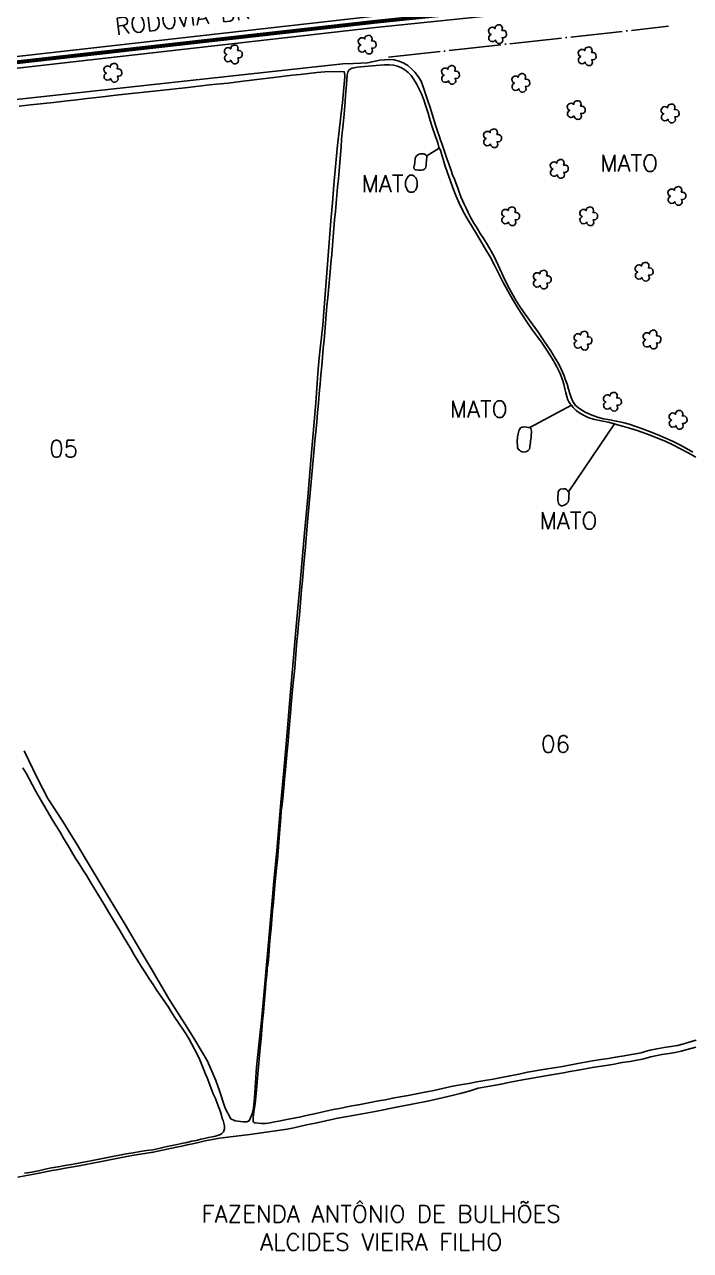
# Model space of a CAD drawing. Extents: x 749265 to 751365, y 7811172 to 7814142.
# Drawn here: x 750285 to 750799, y 7812139 to 7813085 of the extents above; entities that cross this region are included whole.
import ezdxf
from ezdxf.enums import TextEntityAlignment as Align

# ---------------------------------------------------------------- set-up
doc = ezdxf.new("R2010")
doc.units = 0
doc.header["$MEASUREMENT"] = 0
for name, pattern in [('CENTER2', [1.125, 0.75, -0.125, 0.125, -0.125]), ('CERCA', [47, 40, -3.5, 0, -3.5]), ('CONTINUO', [0])]:
    doc.linetypes.add(name, pattern=pattern)
for name, color, linetype, lineweight in [('0114001239', 1, 'Continuous', 25), ('0114001239003', 5, 'Continuous', 25), ('0114001239005', 5, 'Continuous', 25), ('0114001239006', 5, 'Continuous', 25), ('TEXTO_DIVERSOS', 7, 'Continuous', 5)]:
    doc.layers.add(name, color=color, linetype=linetype, lineweight=lineweight)
for name, color, linetype in [('CERCA', 54, 'Continuous'), ('MATO', 3, 'CONTINUO'), ('RODOVIA', 1, 'Continuous'), ('SIMBOLO ARVORE', 118, 'Continuous'), ('TEXTO CONFRONTANTES', 7, 'Continuous'), ('TEXTO_NUN_TAL', 7, 'Continuous')]:
    doc.layers.add(name, color=color, linetype=linetype)
doc.styles.add('SIMPLEX', font='simplex', dxfattribs={"height": 0.2})

msp = doc.modelspace()

# ---------------------------------------------------------------- linework, layer by layer
at = {"layer": '0114001239'}
for points in [[(750800.64, 7812755.13), (750795.75, 7812757.88), (750790.63, 7812760.81), (750785.08, 7812763.6), (750779.06, 7812766.33), (750773.14, 7812768.83), (750767.42, 7812771.12), (750761.94, 7812773.23), (750756.84, 7812775.06), (750751.77, 7812776.74), (750746.69, 7812777.98), (750741.67, 7812779.16), (750736.76, 7812780.11), (750731.91, 7812780.95), (750727.11, 7812782.19), (750722.31, 7812783.88), (750717.64, 7812786.06), (750713.56, 7812788.55), (750710.34, 7812791.28), (750708.26, 7812794.18), (750706.85, 7812797.22), (750705.84, 7812800.4), (750704.9, 7812803.84), (750703.78, 7812807.62), (750702.41, 7812811.37), (750701.41, 7812813.97), (750699.55, 7812818.63), (750698.26, 7812821.42), (750696.68, 7812824.34), (750694.88, 7812827.28), (750693.12, 7812830.29), (750691.27, 7812833.31), (750686.2, 7812840.78), (750684.06, 7812843.86), (750681.6, 7812847.36), (750676.07, 7812855.13), (750670.14, 7812863.3), (750667.35, 7812867.52), (750664.6, 7812871.99), (750661.91, 7812876.5), (750659.4, 7812881.02), (750657.07, 7812885.64), (750654.85, 7812890.44), (750647.75, 7812905.46), (750645.17, 7812910.3), (750642.42, 7812915.07), (750639.57, 7812919.64), (750636.83, 7812923.87), (750634.31, 7812927.96), (750631.92, 7812931.92), (750629.64, 7812935.97), (750627.59, 7812939.9), (750625.84, 7812943.37), (750624.42, 7812946.46), (750623.13, 7812949.35), (750622.1, 7812951.71), (750620.53, 7812955.75), (750619.4, 7812958.72), (750616.82, 7812965.63), (750615.52, 7812969.18), (750614.33, 7812972.5), (750612.3, 7812978.25), (750611.31, 7812980.91), (750609.41, 7812986.26), (750607.04, 7812993.16), (750606.21, 7812995.78), (750605.09, 7812999.05), (750603.82, 7813002.66), (750602.62, 7813006.55), (750599.72, 7813015.76), (750598.13, 7813021.01), (750596.35, 7813026.27), (750594.53, 7813031.44), (750593.13, 7813036.12), (750591.23, 7813041.23), (750591.23, 7813041.23), (750588.98, 7813044.94), (750586.46, 7813048.19), (750583.85, 7813050.95), (750580.95, 7813053.33), (750577.81, 7813055.26), (750574.35, 7813056.76), (750570.52, 7813057.72), (750566.61, 7813058.01), (750562.83, 7813057.87), (750559.43, 7813057.6), (750549.94, 7813055.58), (750544.8, 7813055.27), (750539.04, 7813055.03), (750530.72, 7813054.57), (750033.72, 7813000.36)], [(750280.17, 7812196.07), (750285.51, 7812197.02), (750291.18, 7812197.97), (750296.47, 7812199.06), (750301.6, 7812200.14), (750306.59, 7812201.11), (750311.62, 7812201.98), (750316.71, 7812202.91), (750327.34, 7812204.78), (750332.7, 7812205.87), (750337.98, 7812206.93), (750343.26, 7812207.86), (750348.42, 7812208.84), (750358.81, 7812210.99), (750364.14, 7812211.94), (750369.49, 7812212.86), (750374.74, 7812213.74), (750379.74, 7812214.55), (750384.57, 7812215.24), (750402.48, 7812219.11), (750406.7, 7812220), (750410.87, 7812220.85), (750414.75, 7812221.71), (750418.37, 7812222.46), (750421.63, 7812223.25), (750424.62, 7812223.95), (750427.49, 7812224.56), (750430.32, 7812225.11), (750435.78, 7812226.01), (750458.97, 7812228.82), (750478.99, 7812231.67), (750487.93, 7812233.06), (750492.91, 7812234.06), (750498.44, 7812235.31), (750504.01, 7812236.53), (750509.64, 7812237.66), (750515.35, 7812238.86), (750521.12, 7812240.11), (750526.91, 7812241.43), (750532.83, 7812242.61), (750538.72, 7812243.69), (750550.18, 7812245.67), (750555.72, 7812246.66), (750572.16, 7812250.03), (750584.23, 7812252.39), (750584.23, 7812252.39), (750597.3, 7812254.85), (750607.53, 7812257.22), (750607.53, 7812257.22), (750615.03, 7812258.9), (750621.28, 7812260.52), (750628.31, 7812262.36), (750635.11, 7812264.56), (750644.11, 7812266.16), (750653.03, 7812267.65), (750653.03, 7812267.65), (750658.5, 7812268.93), (750669.46, 7812271.03), (750675.65, 7812272.22), (750682.8, 7812273.43), (750690.16, 7812274.7), (750701.12, 7812276.55), (750705.93, 7812277.44), (750712.2, 7812278.61), (750723.27, 7812280.63), (750738.82, 7812282.99), (750746.23, 7812284.32), (750752.3, 7812285.34), (750757.67, 7812286.33), (750762, 7812287.13), (750768.31, 7812288.8), (750776.76, 7812290.56), (750782.42, 7812291.45), (750787.18, 7812292.25), (750791.8, 7812293.19), (750796.3, 7812294.4), (750803.03, 7812296.39)]]:
    msp.add_lwpolyline(points, dxfattribs=at)
at = {"layer": '0114001239003', "flags": 128}
msp.add_lwpolyline([(750285.17, 7812198.99), (750290.81, 7812199.94), (750296.06, 7812201.02), (750301.2, 7812202.1), (750306.23, 7812203.08), (750311.27, 7812203.95), (750316.36, 7812204.88), (750321.65, 7812205.82), (750326.97, 7812206.74), (750332.3, 7812207.83), (750337.61, 7812208.9), (750342.9, 7812209.83), (750348.03, 7812210.8), (750353.17, 7812211.87), (750358.43, 7812212.95), (750363.8, 7812213.91), (750369.15, 7812214.83), (750374.42, 7812215.72), (750379.44, 7812216.53), (750384.22, 7812217.21), (750388.86, 7812218.21), (750393.13, 7812219.14), (750397.56, 7812220.08), (750402.06, 7812221.06), (750406.3, 7812221.96), (750410.46, 7812222.81), (750414.33, 7812223.67), (750417.93, 7812224.41), (750421.16, 7812225.2), (750424.18, 7812225.9), (750427.09, 7812226.52), (750429.91, 7812227.07), (750432.56, 7812227.67), (750434.85, 7812228.34), (750436.37, 7812229.04), (750437.37, 7812229.67), (750437.9, 7812230.14), (750438.64, 7812231.07), (750439.07, 7812231.84), (750439.41, 7812233.27), (750439.44, 7812235.38), (750438.99, 7812237.66), (750438.49, 7812239.74), (750437.84, 7812241.32), (750437.23, 7812243.65), (750436.41, 7812246.3), (750435.25, 7812249.63), (750433.91, 7812253.19), (750432.47, 7812256.59), (750430.88, 7812260.39), (750429.32, 7812264.45), (750427.76, 7812268.48), (750426.3, 7812272.09), (750424.89, 7812275.36), (750423.63, 7812278.73), (750422.09, 7812282.55), (750420.43, 7812286.62), (750418.55, 7812290.79), (750416.51, 7812294.78), (750414.44, 7812298.58), (750412.24, 7812302.34), (750409.91, 7812306.29), (750407.34, 7812310.15), (750404.65, 7812314.2), (750401.84, 7812318.43), (750399.01, 7812322.72), (750396.24, 7812327.01), (750393.43, 7812331.26), (750390.46, 7812335.57), (750387.45, 7812340.06), (750384.45, 7812344.53), (750381.48, 7812349.04), (750378.48, 7812353.64), (750375.59, 7812358.23), (750372.66, 7812362.77), (750369.92, 7812367.52), (750367.23, 7812372.22), (750364.5, 7812376.86), (750361.67, 7812381.46), (750358.81, 7812386.13), (750355.94, 7812390.83), (750353.1, 7812395.53), (750350.36, 7812400.24), (750347.55, 7812404.92), (750344.68, 7812409.62), (750341.87, 7812414.3), (750339.06, 7812418.96), (750336.19, 7812423.63), (750333.32, 7812428.35), (750330.35, 7812433.05), (750327.37, 7812437.69), (750324.45, 7812442.35), (750321.55, 7812447.12), (750318.6, 7812451.97), (750315.69, 7812456.95), (750312.75, 7812461.97), (750309.75, 7812466.98), (750306.66, 7812471.85), (750303.68, 7812476.68), (750301, 7812481.51), (750298.38, 7812485.98), (750295.93, 7812490.26), (750293.55, 7812494.54), (750291.32, 7812498.77), (750288.95, 7812503.12), (750286.52, 7812507.47), (750284.1, 7812511.76)], dxfattribs=at)
at = {"layer": '0114001239005'}
msp.add_lwpolyline([(750281.17, 7813022.09), (750289.95, 7813023.07), (750307.54, 7813024.98), (750318.13, 7813026.2), (750325.61, 7813026.87), (750331.19, 7813027.6), (750343.22, 7813029.1), (750357.91, 7813030.7), (750389.81, 7813034.05), (750411.21, 7813036.49), (750428.05, 7813038.45), (750433.24, 7813038.97), (750442.37, 7813039.66), (750451.77, 7813040.98), (750462.4, 7813042.32), (750479.59, 7813044.46), (750491.75, 7813045.85), (750497.9, 7813046.54), (750510.74, 7813048.1), (750517.05, 7813048.54), (750529.43, 7813048.74), (750532.09, 7813048.51), (750532.34, 7813044.65), (750530.48, 7813024.98), (750529.36, 7813014.39), (750526.5, 7812989.46), (750523.97, 7812961.48), (750522.76, 7812947.56), (750521.62, 7812933.72), (750519.53, 7812906.73), (750518.59, 7812893.59), (750516.41, 7812866.66), (750515.27, 7812853.09), (750512.67, 7812828.01), (750511.61, 7812816.03), (750509.97, 7812793.18), (750507.48, 7812763.57), (750506.24, 7812749.03), (750503.75, 7812720.5), (750501.3, 7812692.99), (750497.67, 7812651.54), (750495.08, 7812623.43), (750493.81, 7812608.87), (750492.56, 7812593.82), (750490.05, 7812564.35), (750487.56, 7812536.12), (750485.25, 7812509.73), (750483.05, 7812485.04), (750479.85, 7812447.93), (750477.6, 7812424.3), (750476.51, 7812412.2), (750473.51, 7812377.02), (750471.77, 7812356.87), (750470.96, 7812347.83), (750469.1, 7812327.87), (750468.05, 7812316.96), (750466.89, 7812305.37), (750464.31, 7812280.83), (750462.73, 7812257.22), (750461.89, 7812249.16), (750461, 7812244.84), (750458.49, 7812239.58), (750456.87, 7812238.64), (750453.9, 7812238.6), (750447.66, 7812239.36), (750444.5, 7812240.96), (750440.12, 7812249.21), (750435.48, 7812263.36), (750432.73, 7812270.62), (750426.37, 7812285.5), (750416.66, 7812301.87), (750410.83, 7812311.32), (750397.22, 7812332.71), (750382.96, 7812356.94), (750376.08, 7812368.58), (750362.83, 7812390.95), (750349.93, 7812412.39), (750332.08, 7812442.12), (750326.29, 7812451.59), (750314.74, 7812470.25), (750303.31, 7812488.03), (750295.33, 7812503.61), (750291.69, 7812510.95), (750285.09, 7812524.72)], dxfattribs=at)
at = {"layer": '0114001239006'}
msp.add_lwpolyline([(750803.14, 7812751.34), (750797.22, 7812754.57), (750791.3, 7812757.83), (750785.34, 7812760.91), (750779.37, 7812763.68), (750773.59, 7812766.1), (750767.87, 7812768.32), (750762.25, 7812770.37), (750757.07, 7812772.12), (750751.97, 7812773.81), (750746.5, 7812775.35), (750740.88, 7812776.87), (750740.24, 7812777.03), (750704.94, 7812724.51), (750705.33, 7812723.23), (750705.19, 7812721.89), (750705.17, 7812720.56), (750705.04, 7812719.24), (750704.91, 7812717.9), (750704.53, 7812716.56), (750703.55, 7812715.46), (750702.53, 7812714.91), (750701.42, 7812714.24), (750700.26, 7812713.81), (750699.33, 7812713.89), (750698.34, 7812714.26), (750697.59, 7812714.74), (750697.02, 7812715.89), (750696.8, 7812716.9), (750696.65, 7812717.79), (750696.72, 7812718.93), (750696.75, 7812720.01), (750696.75, 7812721.21), (750696.84, 7812722.41), (750696.93, 7812723.6), (750696.98, 7812724.63), (750697.75, 7812725.76), (750698.7, 7812726.63), (750701.04, 7812727.01), (750702.3, 7812726.92), (750703.35, 7812726.42), (750704.2, 7812725.56), (750704.94, 7812724.51), (750740.24, 7812777.03), (750735.38, 7812778.22), (750730.16, 7812779.25), (750725.16, 7812780.41), (750720.65, 7812781.75), (750716.83, 7812783.36), (750713.66, 7812785.21), (750710.9, 7812787.26), (750708.49, 7812789.65), (750707.13, 7812791.35), (750674.94, 7812774.16), (750675.48, 7812773.86), (750675.87, 7812773.39), (750676.09, 7812772.45), (750676.23, 7812771.3), (750676.21, 7812770.08), (750676.11, 7812768.9), (750676.11, 7812767.69), (750675.95, 7812766.39), (750675.75, 7812765.14), (750675.63, 7812763.87), (750675.57, 7812762.5), (750675.16, 7812760.06), (750675.05, 7812758.83), (750674.74, 7812757.51), (750673.88, 7812756.52), (750672.8, 7812755.77), (750671.59, 7812755.46), (750670.32, 7812755.3), (750669.05, 7812755.39), (750667.92, 7812755.84), (750667.01, 7812756.62), (750666.16, 7812757.55), (750665.6, 7812758.65), (750665.45, 7812759.83), (750665.41, 7812760.94), (750665.19, 7812762.03), (750665.17, 7812763.24), (750665.3, 7812764.44), (750665.52, 7812765.68), (750665.6, 7812766.94), (750665.68, 7812768.15), (750666.12, 7812769.38), (750666.32, 7812770.5), (750666.52, 7812771.66), (750667.08, 7812772.78), (750667.92, 7812773.82), (750668.82, 7812774.45), (750670.01, 7812774.58), (750671.26, 7812774.63), (750672.61, 7812774.38), (750673.85, 7812774.22), (750674.94, 7812774.16), (750707.13, 7812791.35), (750706.22, 7812792.5), (750705.17, 7812794), (750704.47, 7812795.65), (750703.51, 7812798.13), (750702.74, 7812800.88), (750702.08, 7812803.99), (750701.18, 7812807.58), (750699.9, 7812811.64), (750698.15, 7812816.26), (750697.73, 7812817.29), (750695.83, 7812821.02), (750693.24, 7812825.68), (750690.59, 7812830.23), (750687.62, 7812834.7), (750684.47, 7812839.34), (750680.87, 7812844.23), (750677.04, 7812849.26), (750673.19, 7812854.81), (750669.35, 7812860.73), (750665.53, 7812866.85), (750661.74, 7812873.07), (750658.1, 7812879.49), (750654.55, 7812886.15), (750647.91, 7812899.52), (750644.41, 7812905.75), (750640.86, 7812911.69), (750633.86, 7812923.49), (750630.26, 7812929.41), (750626.74, 7812935.33), (750623.49, 7812941.28), (750620.58, 7812947.21), (750618.03, 7812953.13), (750615.73, 7812959.03), (750613.57, 7812964.87), (750611.49, 7812970.73), (750609.6, 7812976.58), (750606.01, 7812987.98), (750605.16, 7812989.66), (750595.68, 7812983.75), (750595.52, 7812982.6), (750595.28, 7812980.05), (750595.12, 7812977.48), (750595, 7812976.26), (750594.84, 7812975.13), (750594.56, 7812974.16), (750593.71, 7812973.41), (750592.68, 7812972.98), (750591.45, 7812972.69), (750590.31, 7812972.66), (750588.94, 7812972.65), (750587.65, 7812972.8), (750586.64, 7812972.96), (750585.84, 7812973.64), (750585.67, 7812974.71), (750585.74, 7812975.86), (750586.01, 7812977), (750586.24, 7812978.25), (750586.35, 7812979.49), (750586.51, 7812980.7), (750586.58, 7812982.04), (750587.05, 7812982.98), (750587.91, 7812983.86), (750588.74, 7812984.46), (750589.66, 7812984.94), (750590.78, 7812985.16), (750592.02, 7812985.33), (750593.18, 7812985.15), (750594.31, 7812984.84), (750595.68, 7812983.75), (750605.16, 7812989.66), (750604.76, 7812990.46), (750604.06, 7812993.64), (750602.03, 7812999.42), (750600.02, 7813005.35), (750598.25, 7813011.07), (750596.51, 7813016.61), (750594.81, 7813021.97), (750593.18, 7813026.89), (750591.38, 7813031.56), (750589.52, 7813035.59), (750587.71, 7813039.31), (750585.68, 7813042.67), (750583.42, 7813045.58), (750581.11, 7813048.02), (750578.63, 7813050.06), (750575.96, 7813051.7), (750573.06, 7813052.96), (750569.89, 7813053.76), (750566.54, 7813054.01), (750563.05, 7813053.87), (750559.71, 7813053.63), (750553.34, 7813053.11), (750550.39, 7813052.9), (750547.54, 7813052.62), (750541.87, 7813052), (750539.47, 7813051.71), (750537.95, 7813051.39), (750537.15, 7813051.09), (750536.44, 7813050.68), (750535.53, 7813049.68), (750534.79, 7813048.33), (750534.25, 7813046.17), (750533.58, 7813038.71), (750532.9, 7813030.36), (750532.65, 7813025.54), (750531.72, 7813015.9), (750531.29, 7813010.61), (750530.76, 7813005.94), (750530.37, 7813001.35), (750529.89, 7812996.33), (750529.4, 7812990.71), (750528.93, 7812984.65), (750527.86, 7812972.27), (750527.35, 7812966.01), (750526.74, 7812959.68), (750526.26, 7812953.37), (750525.72, 7812947.14), (750525.13, 7812940.8), (750524.49, 7812934.44), (750523.23, 7812921.35), (750522.75, 7812914.6), (750522.21, 7812907.79), (750521.55, 7812901), (750521.02, 7812894.26), (750519.17, 7812874.45), (750518.59, 7812867.85), (750518, 7812861.24), (750517.49, 7812854.59), (750516.86, 7812848.01), (750516.29, 7812841.61), (750515.64, 7812835.22), (750514.52, 7812821.85), (750513.83, 7812814.85), (750513.24, 7812807.68), (750512.57, 7812800.41), (750511.98, 7812793.03), (750511.26, 7812785.67), (750510.63, 7812778.21), (750509.92, 7812770.85), (750509.33, 7812763.99), (750508.75, 7812757.71), (750507.73, 7812746.38), (750507.19, 7812740.86), (750503.66, 7812701.37), (750503.05, 7812695.05), (750502.5, 7812688.74), (750501.92, 7812682.27), (750500.79, 7812669.04), (750500.16, 7812662.46), (750499.61, 7812655.88), (750499.03, 7812649.24), (750498.42, 7812642.62), (750497.93, 7812636.01), (750497.33, 7812629.43), (750496.67, 7812622.81), (750496.11, 7812616.13), (750495.4, 7812609.42), (750494.23, 7812595.71), (750493.67, 7812588.64), (750492.27, 7812574.68), (750491.05, 7812560.62), (750490.5, 7812553.53), (750489.15, 7812539.19), (750488.58, 7812532.01), (750487.87, 7812524.77), (750486.59, 7812510.16), (750485.89, 7812502.99), (750485.2, 7812496.14), (750484.02, 7812483.55), (750483.34, 7812478.27), (750482.93, 7812473.03), (750482.36, 7812467.37), (750481.84, 7812461.07), (750481.37, 7812454.33), (750480.84, 7812447.33), (750480.3, 7812440.66), (750479.74, 7812434.2), (750478.44, 7812421.24), (750477.88, 7812414.67), (750477.29, 7812408.05), (750476.66, 7812401.37), (750476.09, 7812394.61), (750475.53, 7812387.82), (750474.88, 7812381.08), (750474.33, 7812375.06), (750473.66, 7812366.8), (750473.47, 7812363.75), (750472.88, 7812359.54), (750472.37, 7812358.03), (750472.35, 7812354.93), (750472.26, 7812353.11), (750472.16, 7812351.93), (750471.46, 7812345.54), (750471.05, 7812341.26), (750470.03, 7812329.59), (750469.51, 7812323.07), (750468.93, 7812316.39), (750468.39, 7812309.57), (750467.77, 7812302.63), (750467.16, 7812295.61), (750465.35, 7812275.57), (750464.66, 7812269.31), (750464.12, 7812263.28), (750463.09, 7812252.62), (750462.48, 7812248.09), (750461.9, 7812244.41), (750461.62, 7812241.93), (750461.62, 7812240.44), (750461.74, 7812239.31), (750461.92, 7812238.45), (750462.95, 7812237.79), (750465.67, 7812237.54), (750468.03, 7812237.36), (750471.14, 7812237.5), (750474.67, 7812238), (750478.04, 7812238.57), (750481.42, 7812239.18), (750485.1, 7812239.91), (750489.01, 7812240.7), (750493.11, 7812241.49), (750497.3, 7812242.34), (750501.52, 7812243.3), (750510.06, 7812245.19), (750514.39, 7812246.19), (750518.87, 7812247.16), (750523.45, 7812248.09), (750528.13, 7812249.01), (750532.88, 7812249.98), (750537.78, 7812250.95), (750542.81, 7812251.9), (750547.94, 7812252.82), (750553.1, 7812253.81), (750558.33, 7812254.8), (750563.66, 7812255.77), (750569.23, 7812256.82), (750575.05, 7812257.97), (750581.24, 7812259.09), (750587.6, 7812260.33), (750594.15, 7812261.56), (750600.93, 7812262.93), (750614.46, 7812265.88), (750621.26, 7812267.14), (750627.95, 7812268.28), (750634.21, 7812269.47), (750640.4, 7812270.57), (750646.67, 7812271.71), (750653.18, 7812272.97), (750659.78, 7812274.28), (750666.5, 7812275.54), (750673.29, 7812276.89), (750686.98, 7812279.2), (750693.72, 7812280.43), (750700.26, 7812281.47), (750712.06, 7812283.67), (750717.65, 7812284.64), (750723.5, 7812285.76), (750729.79, 7812286.71), (750735.81, 7812287.56), (750741.23, 7812288.47), (750746.16, 7812289.39), (750750.64, 7812290.12), (750760.89, 7812292.01), (750763.9, 7812292.82), (750767.9, 7812293.86), (750773.09, 7812295.05), (750778.59, 7812295.9), (750783.87, 7812296.74), (750788.97, 7812297.63), (750793.8, 7812298.86), (750798.62, 7812300.35), (750803.43, 7812301.69)], dxfattribs=at)
at = {"layer": 'CERCA', "linetype": 'CERCA', "flags": 128}
msp.add_lwpolyline([(750566.1, 7813059.75), (750781.95, 7813083.67)], dxfattribs=at)
at = {"layer": 'MATO'}
for points in [[(750595.68, 7812983.75), (750595.52, 7812982.6), (750595.28, 7812980.05), (750595.12, 7812977.48), (750595, 7812976.26), (750594.84, 7812975.13), (750594.56, 7812974.16), (750593.71, 7812973.41), (750592.68, 7812972.98), (750591.45, 7812972.69), (750590.31, 7812972.66), (750588.94, 7812972.65), (750587.65, 7812972.8), (750586.64, 7812972.96), (750585.84, 7812973.64), (750585.67, 7812974.71), (750585.74, 7812975.86), (750586.01, 7812977), (750586.24, 7812978.25), (750586.35, 7812979.49), (750586.51, 7812980.7), (750586.58, 7812982.04), (750587.05, 7812982.98), (750587.91, 7812983.86), (750588.74, 7812984.46), (750589.66, 7812984.94), (750590.78, 7812985.16), (750592.02, 7812985.33), (750593.18, 7812985.15), (750594.31, 7812984.84)], [(750668.82, 7812774.45), (750667.92, 7812773.82), (750667.08, 7812772.78), (750666.52, 7812771.66), (750666.32, 7812770.5), (750666.12, 7812769.38), (750665.68, 7812768.15), (750665.6, 7812766.94), (750665.52, 7812765.68), (750665.3, 7812764.44), (750665.17, 7812763.24), (750665.19, 7812762.03), (750665.41, 7812760.94), (750665.45, 7812759.83), (750665.6, 7812758.65), (750666.16, 7812757.55), (750667.01, 7812756.62), (750667.92, 7812755.84), (750669.05, 7812755.39), (750670.32, 7812755.3), (750671.59, 7812755.46), (750672.8, 7812755.77), (750673.88, 7812756.52), (750674.74, 7812757.51), (750675.05, 7812758.83), (750675.16, 7812760.1), (750675.38, 7812761.34), (750675.57, 7812762.5), (750675.63, 7812763.87), (750675.75, 7812765.14), (750675.95, 7812766.39), (750676.11, 7812767.69), (750676.11, 7812768.9), (750676.21, 7812770.08), (750676.23, 7812771.3), (750676.09, 7812772.45), (750675.87, 7812773.39), (750675.48, 7812773.86), (750674.94, 7812774.16), (750673.85, 7812774.22), (750672.61, 7812774.38), (750671.26, 7812774.63), (750670.01, 7812774.58)], [(750698.7, 7812726.63), (750701.04, 7812727.01), (750702.3, 7812726.92), (750703.35, 7812726.42), (750704.15, 7812725.63), (750704.94, 7812724.51), (750705.33, 7812723.23), (750705.19, 7812721.89), (750705.17, 7812720.56), (750705.04, 7812719.24), (750704.91, 7812717.9), (750704.53, 7812716.56), (750703.55, 7812715.46), (750702.53, 7812714.91), (750701.42, 7812714.24), (750700.26, 7812713.81), (750699.33, 7812713.89), (750698.34, 7812714.26), (750697.59, 7812714.74), (750697.02, 7812715.89), (750696.8, 7812716.9), (750696.65, 7812717.79), (750696.72, 7812718.93), (750696.75, 7812720.01), (750696.75, 7812721.21), (750696.84, 7812722.41), (750696.93, 7812723.6), (750696.98, 7812724.63), (750697.75, 7812725.76)]]:
    msp.add_lwpolyline(points, close=True, dxfattribs=at)
at = {"layer": 'RODOVIA', "linetype": 'CENTER2', "ltscale": 80, "const_width": 3}
msp.add_lwpolyline([(749448.33, 7813127.88), (749775.98, 7813047.55, 0.060647), (750000.99, 7813026.61), (750186.24, 7813045.38), (750555.62, 7813087.09), (750788.36, 7813111.29), (750960.13, 7813132.08), (751105.03, 7813145.93), (751159.91, 7813152.2)], format="xyb", dxfattribs=at)
at = {"layer": 'RODOVIA'}
for points in [[(749449.4, 7813132.25), (749776.99, 7813051.94, 0.060587), (750000.7, 7813031.1), (750185.76, 7813049.86), (750555.14, 7813091.56), (750787.85, 7813115.77), (750959.65, 7813136.56), (751104.56, 7813150.4), (751159.4, 7813156.67)], [(749449.4, 7813122.98), (749774.97, 7813043.17, 0.060706), (750001.28, 7813022.11), (750186.72, 7813040.91), (750556.11, 7813082.61), (750788.86, 7813106.82), (750960.61, 7813127.61), (751105.5, 7813141.45), (751159.4, 7813147.62)]]:
    msp.add_lwpolyline(points, format="xyb", dxfattribs=at)
at = {"layer": 'SIMBOLO ARVORE', "linetype": 'CONTINUO'}
for points in [[(750548.01, 7813064.99, 0), (750546.76, 7813063.95, 0), (750545.18, 7813063.76, 0), (750544.05, 7813064.2, 0), (750543.25, 7813064.99, 0), (750542.92, 7813065.89, 0), (750542.83, 7813067.22, 0), (750543.26, 7813068.06, 0), (750543.72, 7813068.68, 0), (750544.63, 7813069.3, 0), (750544.05, 7813069.49, 0), (750543.48, 7813069.96, 0), (750542.8, 7813071.02, 0), (750542.68, 7813072.28, 0), (750543.17, 7813073.59, 0), (750543.68, 7813074.07, 0), (750544.61, 7813074.63, 0), (750545.58, 7813074.77, 0), (750546.36, 7813074.65, 0), (750546.98, 7813074.37, 0), (750547.66, 7813073.76, 0), (750547.86, 7813074.92, 0), (750548.03, 7813075.38, 0), (750548.54, 7813076.02, 0), (750549.29, 7813076.29, 0), (750550.02, 7813076.62, 0), (750550.85, 7813076.7, 0), (750551.63, 7813076.58, 0), (750552.27, 7813076.25, 0), (750552.74, 7813075.74, 0), (750553.15, 7813074.93, 0), (750553.31, 7813074.02, 0), (750552.94, 7813072.4, 0), (750554.07, 7813072.42, 0), (750555, 7813072.2, 0), (750555.89, 7813071.5, 0), (750556.38, 7813070.94, 0), (750556.51, 7813068.71, 0), (750555.96, 7813067.72, 0), (750555.24, 7813067.06, 0), (750554.1, 7813066.75, 0), (750553.1, 7813066.84, 0), (750553.63, 7813064.76, 0), (750553.39, 7813063.88, 0), (750552.79, 7813063.03, 0), (750552.13, 7813062.51, 0), (750551.19, 7813062.27, 0), (750550.26, 7813062.33, 0), (750549.56, 7813062.53, 0), (750548.76, 7813063.31, 0), (750548.21, 7813064.02, 0), (750548.05, 7813065.1, 0)], [(750648.55, 7813073.08, 0), (750647.3, 7813072.03, 0), (750645.72, 7813071.85, 0), (750644.59, 7813072.29, 0), (750643.79, 7813073.07, 0), (750643.46, 7813073.97, 0), (750643.37, 7813075.3, 0), (750643.8, 7813076.14, 0), (750644.25, 7813076.77, 0), (750645.17, 7813077.38, 0), (750644.59, 7813077.57, 0), (750644.01, 7813078.04, 0), (750643.34, 7813079.1, 0), (750643.22, 7813080.36, 0), (750643.71, 7813081.68, 0), (750644.22, 7813082.15, 0), (750645.15, 7813082.72, 0), (750646.12, 7813082.85, 0), (750646.9, 7813082.74, 0), (750647.52, 7813082.45, 0), (750648.2, 7813081.85, 0), (750648.4, 7813083, 0), (750648.57, 7813083.46, 0), (750649.08, 7813084.1, 0), (750649.83, 7813084.38, 0), (750650.56, 7813084.7, 0), (750651.39, 7813084.78, 0), (750652.17, 7813084.67, 0), (750652.8, 7813084.33, 0), (750653.28, 7813083.82, 0), (750653.69, 7813083.01, 0), (750653.85, 7813082.1, 0), (750653.48, 7813080.49, 0), (750654.61, 7813080.51, 0), (750655.54, 7813080.28, 0), (750656.43, 7813079.58, 0), (750656.91, 7813079.02, 0), (750657.05, 7813076.8, 0), (750656.5, 7813075.8, 0), (750655.78, 7813075.14, 0), (750654.64, 7813074.83, 0), (750653.64, 7813074.92, 0), (750654.17, 7813072.85, 0), (750653.93, 7813071.96, 0), (750653.33, 7813071.12, 0), (750652.67, 7813070.59, 0), (750651.73, 7813070.36, 0), (750650.79, 7813070.41, 0), (750650.1, 7813070.61, 0), (750649.3, 7813071.4, 0), (750648.75, 7813072.11, 0), (750648.58, 7813073.18, 0)], [(750444.76, 7813057.45, 0), (750443.51, 7813056.41, 0), (750441.93, 7813056.22, 0), (750440.8, 7813056.66, 0), (750440, 7813057.45, 0), (750439.67, 7813058.35, 0), (750439.58, 7813059.68, 0), (750440.01, 7813060.52, 0), (750440.47, 7813061.14, 0), (750441.38, 7813061.76, 0), (750440.8, 7813061.95, 0), (750440.23, 7813062.42, 0), (750439.55, 7813063.48, 0), (750439.43, 7813064.74, 0), (750439.92, 7813066.06, 0), (750440.43, 7813066.53, 0), (750441.36, 7813067.09, 0), (750442.33, 7813067.23, 0), (750443.12, 7813067.11, 0), (750443.73, 7813066.83, 0), (750444.41, 7813066.22, 0), (750444.61, 7813067.38, 0), (750444.78, 7813067.84, 0), (750445.29, 7813068.48, 0), (750446.04, 7813068.76, 0), (750446.78, 7813069.08, 0), (750447.6, 7813069.16, 0), (750448.38, 7813069.05, 0), (750449.02, 7813068.71, 0), (750449.49, 7813068.2, 0), (750449.9, 7813067.39, 0), (750450.06, 7813066.48, 0), (750449.69, 7813064.86, 0), (750450.82, 7813064.88, 0), (750451.76, 7813064.66, 0), (750452.64, 7813063.96, 0), (750453.13, 7813063.4, 0), (750453.26, 7813061.17, 0), (750452.71, 7813060.18, 0), (750451.99, 7813059.52, 0), (750450.85, 7813059.21, 0), (750449.85, 7813059.3, 0), (750450.38, 7813057.22, 0), (750450.14, 7813056.34, 0), (750449.54, 7813055.49, 0), (750448.88, 7813054.97, 0), (750447.94, 7813054.73, 0), (750447.01, 7813054.79, 0), (750446.31, 7813054.99, 0), (750445.51, 7813055.78, 0), (750444.96, 7813056.48, 0), (750444.8, 7813057.56, 0)], [(750717.7, 7813055.99, 0), (750716.45, 7813054.95, 0), (750714.87, 7813054.76, 0), (750713.74, 7813055.2, 0), (750712.94, 7813055.99, 0), (750712.61, 7813056.89, 0), (750712.52, 7813058.22, 0), (750712.95, 7813059.06, 0), (750713.41, 7813059.68, 0), (750714.32, 7813060.3, 0), (750713.74, 7813060.49, 0), (750713.17, 7813060.96, 0), (750712.49, 7813062.02, 0), (750712.37, 7813063.28, 0), (750712.86, 7813064.59, 0), (750713.37, 7813065.07, 0), (750714.3, 7813065.63, 0), (750715.28, 7813065.76, 0), (750716.06, 7813065.65, 0), (750716.67, 7813065.37, 0), (750717.35, 7813064.76, 0), (750717.55, 7813065.92, 0), (750717.72, 7813066.38, 0), (750718.23, 7813067.02, 0), (750718.98, 7813067.29, 0), (750719.72, 7813067.62, 0), (750720.54, 7813067.7, 0), (750721.32, 7813067.58, 0), (750721.96, 7813067.25, 0), (750722.43, 7813066.74, 0), (750722.84, 7813065.93, 0), (750723, 7813065.02, 0), (750722.63, 7813063.4, 0), (750723.76, 7813063.42, 0), (750724.7, 7813063.2, 0), (750725.58, 7813062.5, 0), (750726.07, 7813061.94, 0), (750726.2, 7813059.71, 0), (750725.66, 7813058.72, 0), (750724.93, 7813058.05, 0), (750723.79, 7813057.75, 0), (750722.79, 7813057.84, 0), (750723.32, 7813055.76, 0), (750723.08, 7813054.88, 0), (750722.48, 7813054.03, 0), (750721.82, 7813053.5, 0), (750720.88, 7813053.27, 0), (750719.95, 7813053.33, 0), (750719.25, 7813053.53, 0), (750718.45, 7813054.31, 0), (750717.9, 7813055.02, 0), (750717.74, 7813056.1, 0)], [(750351.83, 7813043.3, 0), (750350.58, 7813042.26, 0), (750349, 7813042.07, 0), (750347.87, 7813042.51, 0), (750347.07, 7813043.3, 0), (750346.74, 7813044.2, 0), (750346.65, 7813045.53, 0), (750347.08, 7813046.37, 0), (750347.54, 7813046.99, 0), (750348.45, 7813047.61, 0), (750347.87, 7813047.8, 0), (750347.3, 7813048.27, 0), (750346.62, 7813049.33, 0), (750346.5, 7813050.59, 0), (750346.99, 7813051.91, 0), (750347.5, 7813052.38, 0), (750348.43, 7813052.94, 0), (750349.41, 7813053.08, 0), (750350.19, 7813052.96, 0), (750350.8, 7813052.68, 0), (750351.48, 7813052.07, 0), (750351.68, 7813053.23, 0), (750351.85, 7813053.69, 0), (750352.36, 7813054.33, 0), (750353.11, 7813054.61, 0), (750353.85, 7813054.93, 0), (750354.67, 7813055.01, 0), (750355.45, 7813054.9, 0), (750356.09, 7813054.56, 0), (750356.56, 7813054.05, 0), (750356.97, 7813053.24, 0), (750357.13, 7813052.33, 0), (750356.76, 7813050.71, 0), (750357.89, 7813050.73, 0), (750358.83, 7813050.51, 0), (750359.71, 7813049.81, 0), (750360.2, 7813049.25, 0), (750360.33, 7813047.02, 0), (750359.79, 7813046.03, 0), (750359.06, 7813045.37, 0), (750357.92, 7813045.06, 0), (750356.92, 7813045.15, 0), (750357.46, 7813043.07, 0), (750357.21, 7813042.19, 0), (750356.61, 7813041.34, 0), (750355.95, 7813040.82, 0), (750355.01, 7813040.58, 0), (750354.08, 7813040.64, 0), (750353.38, 7813040.84, 0), (750352.58, 7813041.63, 0), (750352.03, 7813042.33, 0), (750351.87, 7813043.41, 0)], [(750612.26, 7813041.67, 0), (750611.02, 7813040.62, 0), (750609.43, 7813040.44, 0), (750608.3, 7813040.88, 0), (750607.5, 7813041.67, 0), (750607.17, 7813042.57, 0), (750607.08, 7813043.9, 0), (750607.52, 7813044.74, 0), (750607.97, 7813045.36, 0), (750608.88, 7813045.98, 0), (750608.3, 7813046.16, 0), (750607.73, 7813046.63, 0), (750607.06, 7813047.69, 0), (750606.94, 7813048.96, 0), (750607.42, 7813050.27, 0), (750607.93, 7813050.74, 0), (750608.86, 7813051.31, 0), (750609.84, 7813051.44, 0), (750610.62, 7813051.33, 0), (750611.23, 7813051.05, 0), (750611.91, 7813050.44, 0), (750612.11, 7813051.59, 0), (750612.29, 7813052.06, 0), (750612.79, 7813052.7, 0), (750613.54, 7813052.97, 0), (750614.28, 7813053.3, 0), (750615.1, 7813053.37, 0), (750615.89, 7813053.26, 0), (750616.52, 7813052.93, 0), (750616.99, 7813052.42, 0), (750617.4, 7813051.6, 0), (750617.57, 7813050.7, 0), (750617.19, 7813049.08, 0), (750618.32, 7813049.1, 0), (750619.26, 7813048.87, 0), (750620.14, 7813048.17, 0), (750620.63, 7813047.61, 0), (750620.76, 7813045.39, 0), (750620.22, 7813044.4, 0), (750619.49, 7813043.73, 0), (750618.35, 7813043.43, 0), (750617.35, 7813043.52, 0), (750617.89, 7813041.44, 0), (750617.64, 7813040.55, 0), (750617.04, 7813039.71, 0), (750616.38, 7813039.18, 0), (750615.44, 7813038.95, 0), (750614.51, 7813039.01, 0), (750613.81, 7813039.21, 0), (750613.01, 7813039.99, 0), (750612.47, 7813040.7, 0), (750612.3, 7813041.78, 0)], [(750666.5, 7813035.47, 0), (750665.25, 7813034.42, 0), (750663.67, 7813034.24, 0), (750662.54, 7813034.68, 0), (750661.74, 7813035.47, 0), (750661.41, 7813036.37, 0), (750661.32, 7813037.7, 0), (750661.75, 7813038.54, 0), (750662.21, 7813039.16, 0), (750663.12, 7813039.78, 0), (750662.54, 7813039.96, 0), (750661.97, 7813040.44, 0), (750661.29, 7813041.5, 0), (750661.17, 7813042.76, 0), (750661.66, 7813044.07, 0), (750662.17, 7813044.54, 0), (750663.1, 7813045.11, 0), (750664.07, 7813045.24, 0), (750664.85, 7813045.13, 0), (750665.47, 7813044.85, 0), (750666.15, 7813044.24, 0), (750666.35, 7813045.4, 0), (750666.52, 7813045.86, 0), (750667.03, 7813046.5, 0), (750667.78, 7813046.77, 0), (750668.52, 7813047.1, 0), (750669.34, 7813047.17, 0), (750670.12, 7813047.06, 0), (750670.76, 7813046.73, 0), (750671.23, 7813046.22, 0), (750671.64, 7813045.4, 0), (750671.8, 7813044.5, 0), (750671.43, 7813042.88, 0), (750672.56, 7813042.9, 0), (750673.5, 7813042.67, 0), (750674.38, 7813041.98, 0), (750674.87, 7813041.42, 0), (750675, 7813039.19, 0), (750674.45, 7813038.2, 0), (750673.73, 7813037.53, 0), (750672.59, 7813037.23, 0), (750671.59, 7813037.32, 0), (750672.12, 7813035.24, 0), (750671.88, 7813034.35, 0), (750671.28, 7813033.51, 0), (750670.62, 7813032.98, 0), (750669.68, 7813032.75, 0), (750668.75, 7813032.81, 0), (750668.05, 7813033.01, 0), (750667.25, 7813033.79, 0), (750666.7, 7813034.5, 0), (750666.54, 7813035.58, 0)], [(750709.25, 7813014.55, 0), (750708, 7813013.5, 0), (750706.42, 7813013.32, 0), (750705.29, 7813013.76, 0), (750704.49, 7813014.54, 0), (750704.16, 7813015.44, 0), (750704.07, 7813016.77, 0), (750704.5, 7813017.61, 0), (750704.95, 7813018.24, 0), (750705.87, 7813018.85, 0), (750705.29, 7813019.04, 0), (750704.71, 7813019.51, 0), (750704.04, 7813020.57, 0), (750703.92, 7813021.83, 0), (750704.4, 7813023.15, 0), (750704.91, 7813023.62, 0), (750705.84, 7813024.19, 0), (750706.82, 7813024.32, 0), (750707.6, 7813024.21, 0), (750708.22, 7813023.92, 0), (750708.9, 7813023.32, 0), (750709.1, 7813024.47, 0), (750709.27, 7813024.93, 0), (750709.78, 7813025.57, 0), (750710.53, 7813025.85, 0), (750711.26, 7813026.17, 0), (750712.09, 7813026.25, 0), (750712.87, 7813026.14, 0), (750713.5, 7813025.8, 0), (750713.98, 7813025.29, 0), (750714.39, 7813024.48, 0), (750714.55, 7813023.57, 0), (750714.17, 7813021.96, 0), (750715.31, 7813021.97, 0), (750716.24, 7813021.75, 0), (750717.12, 7813021.05, 0), (750717.61, 7813020.49, 0), (750717.75, 7813018.27, 0), (750717.2, 7813017.27, 0), (750716.48, 7813016.61, 0), (750715.34, 7813016.3, 0), (750714.34, 7813016.39, 0), (750714.87, 7813014.31, 0), (750714.63, 7813013.43, 0), (750714.03, 7813012.58, 0), (750713.37, 7813012.06, 0), (750712.43, 7813011.83, 0), (750711.49, 7813011.88, 0), (750710.8, 7813012.08, 0), (750710, 7813012.87, 0), (750709.45, 7813013.58, 0), (750709.28, 7813014.65, 0)], [(750781.65, 7813011.93, 0), (750780.41, 7813010.88, 0), (750778.82, 7813010.7, 0), (750777.7, 7813011.14, 0), (750776.9, 7813011.93, 0), (750776.57, 7813012.83, 0), (750776.48, 7813014.16, 0), (750776.91, 7813015, 0), (750777.36, 7813015.62, 0), (750778.27, 7813016.24, 0), (750777.69, 7813016.42, 0), (750777.12, 7813016.9, 0), (750776.45, 7813017.96, 0), (750776.33, 7813019.22, 0), (750776.81, 7813020.53, 0), (750777.32, 7813021, 0), (750778.25, 7813021.57, 0), (750779.23, 7813021.7, 0), (750780.01, 7813021.59, 0), (750780.63, 7813021.31, 0), (750781.3, 7813020.7, 0), (750781.51, 7813021.86, 0), (750781.68, 7813022.32, 0), (750782.18, 7813022.96, 0), (750782.94, 7813023.23, 0), (750783.67, 7813023.56, 0), (750784.5, 7813023.63, 0), (750785.28, 7813023.52, 0), (750785.91, 7813023.19, 0), (750786.38, 7813022.68, 0), (750786.8, 7813021.86, 0), (750786.96, 7813020.96, 0), (750786.58, 7813019.34, 0), (750787.71, 7813019.36, 0), (750788.65, 7813019.13, 0), (750789.53, 7813018.43, 0), (750790.02, 7813017.88, 0), (750790.16, 7813015.65, 0), (750789.61, 7813014.66, 0), (750788.89, 7813013.99, 0), (750787.75, 7813013.69, 0), (750786.75, 7813013.78, 0), (750787.28, 7813011.7, 0), (750787.03, 7813010.81, 0), (750786.43, 7813009.97, 0), (750785.77, 7813009.44, 0), (750784.83, 7813009.21, 0), (750783.9, 7813009.27, 0), (750783.2, 7813009.47, 0), (750782.4, 7813010.25, 0), (750781.86, 7813010.96, 0), (750781.69, 7813012.04, 0)], [(750644.69, 7812992.75, 0), (750643.44, 7812991.7, 0), (750641.86, 7812991.52, 0), (750640.73, 7812991.96, 0), (750639.93, 7812992.75, 0), (750639.6, 7812993.65, 0), (750639.51, 7812994.98, 0), (750639.94, 7812995.82, 0), (750640.4, 7812996.44, 0), (750641.31, 7812997.06, 0), (750640.73, 7812997.24, 0), (750640.16, 7812997.71, 0), (750639.48, 7812998.77, 0), (750639.36, 7813000.04, 0), (750639.85, 7813001.35, 0), (750640.36, 7813001.82, 0), (750641.29, 7813002.39, 0), (750642.26, 7813002.52, 0), (750643.04, 7813002.41, 0), (750643.66, 7813002.12, 0), (750644.34, 7813001.52, 0), (750644.54, 7813002.67, 0), (750644.71, 7813003.14, 0), (750645.22, 7813003.78, 0), (750645.97, 7813004.05, 0), (750646.71, 7813004.38, 0), (750647.53, 7813004.45, 0), (750648.31, 7813004.34, 0), (750648.95, 7813004.01, 0), (750649.42, 7813003.5, 0), (750649.83, 7813002.68, 0), (750649.99, 7813001.78, 0), (750649.62, 7813000.16, 0), (750650.75, 7813000.18, 0), (750651.69, 7812999.95, 0), (750652.57, 7812999.25, 0), (750653.06, 7812998.69, 0), (750653.19, 7812996.47, 0), (750652.64, 7812995.47, 0), (750651.92, 7812994.81, 0), (750650.78, 7812994.51, 0), (750649.78, 7812994.6, 0), (750650.31, 7812992.52, 0), (750650.07, 7812991.63, 0), (750649.47, 7812990.79, 0), (750648.81, 7812990.26, 0), (750647.87, 7812990.03, 0), (750646.94, 7812990.09, 0), (750646.24, 7812990.29, 0), (750645.44, 7812991.07, 0), (750644.89, 7812991.78, 0), (750644.73, 7812992.86, 0)], [(750696.16, 7812969.21, 0), (750694.91, 7812968.16, 0), (750693.33, 7812967.98, 0), (750692.2, 7812968.42, 0), (750691.4, 7812969.2, 0), (750691.07, 7812970.11, 0), (750690.98, 7812971.44, 0), (750691.41, 7812972.28, 0), (750691.87, 7812972.9, 0), (750692.78, 7812973.52, 0), (750692.2, 7812973.7, 0), (750691.63, 7812974.17, 0), (750690.95, 7812975.23, 0), (750690.83, 7812976.5, 0), (750691.32, 7812977.81, 0), (750691.83, 7812978.28, 0), (750692.76, 7812978.85, 0), (750693.74, 7812978.98, 0), (750694.52, 7812978.87, 0), (750695.13, 7812978.58, 0), (750695.81, 7812977.98, 0), (750696.01, 7812979.13, 0), (750696.18, 7812979.6, 0), (750696.69, 7812980.24, 0), (750697.44, 7812980.51, 0), (750698.18, 7812980.84, 0), (750699, 7812980.91, 0), (750699.78, 7812980.8, 0), (750700.42, 7812980.47, 0), (750700.89, 7812979.96, 0), (750701.3, 7812979.14, 0), (750701.46, 7812978.24, 0), (750701.09, 7812976.62, 0), (750702.22, 7812976.64, 0), (750703.16, 7812976.41, 0), (750704.04, 7812975.71, 0), (750704.53, 7812975.15, 0), (750704.66, 7812972.93, 0), (750704.12, 7812971.93, 0), (750703.39, 7812971.27, 0), (750702.25, 7812970.97, 0), (750701.25, 7812971.05, 0), (750701.79, 7812968.98, 0), (750701.54, 7812968.09, 0), (750700.94, 7812967.25, 0), (750700.28, 7812966.72, 0), (750699.34, 7812966.49, 0), (750698.41, 7812966.55, 0), (750697.71, 7812966.74, 0), (750696.91, 7812967.53, 0), (750696.36, 7812968.24, 0), (750696.2, 7812969.32, 0)], [(750786.89, 7812948.28, 0), (750785.64, 7812947.24, 0), (750784.06, 7812947.06, 0), (750782.93, 7812947.49, 0), (750782.13, 7812948.28, 0), (750781.8, 7812949.18, 0), (750781.71, 7812950.51, 0), (750782.14, 7812951.35, 0), (750782.6, 7812951.97, 0), (750783.51, 7812952.59, 0), (750782.93, 7812952.78, 0), (750782.36, 7812953.25, 0), (750781.68, 7812954.31, 0), (750781.56, 7812955.57, 0), (750782.05, 7812956.89, 0), (750782.56, 7812957.36, 0), (750783.49, 7812957.93, 0), (750784.46, 7812958.06, 0), (750785.24, 7812957.95, 0), (750785.86, 7812957.66, 0), (750786.54, 7812957.06, 0), (750786.74, 7812958.21, 0), (750786.91, 7812958.67, 0), (750787.42, 7812959.31, 0), (750788.17, 7812959.59, 0), (750788.91, 7812959.91, 0), (750789.73, 7812959.99, 0), (750790.51, 7812959.88, 0), (750791.15, 7812959.54, 0), (750791.62, 7812959.03, 0), (750792.03, 7812958.22, 0), (750792.19, 7812957.31, 0), (750791.82, 7812955.7, 0), (750792.95, 7812955.71, 0), (750793.89, 7812955.49, 0), (750794.77, 7812954.79, 0), (750795.26, 7812954.23, 0), (750795.39, 7812952.01, 0), (750794.84, 7812951.01, 0), (750794.12, 7812950.35, 0), (750792.98, 7812950.04, 0), (750791.98, 7812950.13, 0), (750792.51, 7812948.05, 0), (750792.27, 7812947.17, 0), (750791.67, 7812946.32, 0), (750791.01, 7812945.8, 0), (750790.07, 7812945.57, 0), (750789.14, 7812945.62, 0), (750788.44, 7812945.82, 0), (750787.64, 7812946.61, 0), (750787.09, 7812947.32, 0), (750786.93, 7812948.39, 0)], [(750658.65, 7812932.59, 0), (750657.4, 7812931.54, 0), (750655.82, 7812931.36, 0), (750654.69, 7812931.8, 0), (750653.89, 7812932.59, 0), (750653.56, 7812933.49, 0), (750653.47, 7812934.82, 0), (750653.9, 7812935.66, 0), (750654.36, 7812936.28, 0), (750655.27, 7812936.9, 0), (750654.69, 7812937.08, 0), (750654.12, 7812937.56, 0), (750653.44, 7812938.62, 0), (750653.32, 7812939.88, 0), (750653.81, 7812941.19, 0), (750654.32, 7812941.66, 0), (750655.25, 7812942.23, 0), (750656.22, 7812942.36, 0), (750657, 7812942.25, 0), (750657.62, 7812941.97, 0), (750658.3, 7812941.36, 0), (750658.5, 7812942.52, 0), (750658.67, 7812942.98, 0), (750659.18, 7812943.62, 0), (750659.93, 7812943.89, 0), (750660.66, 7812944.22, 0), (750661.49, 7812944.29, 0), (750662.27, 7812944.18, 0), (750662.91, 7812943.85, 0), (750663.38, 7812943.34, 0), (750663.79, 7812942.52, 0), (750663.95, 7812941.62, 0), (750663.58, 7812940, 0), (750664.71, 7812940.02, 0), (750665.64, 7812939.79, 0), (750666.53, 7812939.1, 0), (750667.02, 7812938.54, 0), (750667.15, 7812936.31, 0), (750666.6, 7812935.32, 0), (750665.88, 7812934.65, 0), (750664.74, 7812934.35, 0), (750663.74, 7812934.44, 0), (750664.27, 7812932.36, 0), (750664.03, 7812931.47, 0), (750663.43, 7812930.63, 0), (750662.77, 7812930.1, 0), (750661.83, 7812929.87, 0), (750660.9, 7812929.93, 0), (750660.2, 7812930.13, 0), (750659.4, 7812930.91, 0), (750658.85, 7812931.62, 0), (750658.69, 7812932.7, 0)], [(750718.84, 7812932.59, 0), (750717.6, 7812931.54, 0), (750716.01, 7812931.36, 0), (750714.88, 7812931.8, 0), (750714.08, 7812932.59, 0), (750713.75, 7812933.49, 0), (750713.66, 7812934.82, 0), (750714.1, 7812935.66, 0), (750714.55, 7812936.28, 0), (750715.46, 7812936.9, 0), (750714.88, 7812937.08, 0), (750714.31, 7812937.56, 0), (750713.64, 7812938.62, 0), (750713.52, 7812939.88, 0), (750714, 7812941.19, 0), (750714.51, 7812941.66, 0), (750715.44, 7812942.23, 0), (750716.42, 7812942.36, 0), (750717.2, 7812942.25, 0), (750717.82, 7812941.97, 0), (750718.49, 7812941.36, 0), (750718.69, 7812942.52, 0), (750718.87, 7812942.98, 0), (750719.37, 7812943.62, 0), (750720.12, 7812943.89, 0), (750720.86, 7812944.22, 0), (750721.68, 7812944.29, 0), (750722.47, 7812944.18, 0), (750723.1, 7812943.85, 0), (750723.57, 7812943.34, 0), (750723.98, 7812942.52, 0), (750724.15, 7812941.62, 0), (750723.77, 7812940, 0), (750724.9, 7812940.02, 0), (750725.84, 7812939.79, 0), (750726.72, 7812939.1, 0), (750727.21, 7812938.54, 0), (750727.34, 7812936.31, 0), (750726.8, 7812935.32, 0), (750726.07, 7812934.65, 0), (750724.93, 7812934.35, 0), (750723.93, 7812934.44, 0), (750724.47, 7812932.36, 0), (750724.22, 7812931.47, 0), (750723.62, 7812930.63, 0), (750722.96, 7812930.1, 0), (750722.02, 7812929.87, 0), (750721.09, 7812929.93, 0), (750720.39, 7812930.13, 0), (750719.59, 7812930.91, 0), (750719.05, 7812931.62, 0), (750718.88, 7812932.7, 0)], [(750761.59, 7812889.87, 0), (750760.34, 7812888.82, 0), (750758.76, 7812888.64, 0), (750757.63, 7812889.08, 0), (750756.83, 7812889.87, 0), (750756.5, 7812890.77, 0), (750756.41, 7812892.1, 0), (750756.84, 7812892.94, 0), (750757.3, 7812893.56, 0), (750758.21, 7812894.18, 0), (750757.63, 7812894.36, 0), (750757.06, 7812894.83, 0), (750756.38, 7812895.89, 0), (750756.26, 7812897.16, 0), (750756.75, 7812898.47, 0), (750757.26, 7812898.94, 0), (750758.19, 7812899.51, 0), (750759.16, 7812899.64, 0), (750759.95, 7812899.53, 0), (750760.56, 7812899.24, 0), (750761.24, 7812898.64, 0), (750761.44, 7812899.79, 0), (750761.61, 7812900.26, 0), (750762.12, 7812900.9, 0), (750762.87, 7812901.17, 0), (750763.61, 7812901.5, 0), (750764.43, 7812901.57, 0), (750765.21, 7812901.46, 0), (750765.85, 7812901.13, 0), (750766.32, 7812900.62, 0), (750766.73, 7812899.8, 0), (750766.89, 7812898.9, 0), (750766.52, 7812897.28, 0), (750767.65, 7812897.3, 0), (750768.59, 7812897.07, 0), (750769.47, 7812896.37, 0), (750769.96, 7812895.81, 0), (750770.09, 7812893.59, 0), (750769.54, 7812892.6, 0), (750768.82, 7812891.93, 0), (750767.68, 7812891.63, 0), (750766.68, 7812891.72, 0), (750767.21, 7812889.64, 0), (750766.97, 7812888.75, 0), (750766.37, 7812887.91, 0), (750765.71, 7812887.38, 0), (750764.77, 7812887.15, 0), (750763.84, 7812887.21, 0), (750763.14, 7812887.41, 0), (750762.34, 7812888.19, 0), (750761.79, 7812888.9, 0), (750761.63, 7812889.98, 0)], [(750683.07, 7812883.77, 0), (750681.83, 7812882.72, 0), (750680.24, 7812882.54, 0), (750679.12, 7812882.98, 0), (750678.32, 7812883.76, 0), (750677.98, 7812884.66, 0), (750677.9, 7812885.99, 0), (750678.33, 7812886.83, 0), (750678.78, 7812887.46, 0), (750679.69, 7812888.07, 0), (750679.11, 7812888.26, 0), (750678.54, 7812888.73, 0), (750677.87, 7812889.79, 0), (750677.75, 7812891.05, 0), (750678.23, 7812892.37, 0), (750678.74, 7812892.84, 0), (750679.67, 7812893.41, 0), (750680.65, 7812893.54, 0), (750681.43, 7812893.43, 0), (750682.05, 7812893.14, 0), (750682.72, 7812892.54, 0), (750682.93, 7812893.69, 0), (750683.1, 7812894.15, 0), (750683.6, 7812894.79, 0), (750684.36, 7812895.07, 0), (750685.09, 7812895.39, 0), (750685.92, 7812895.47, 0), (750686.7, 7812895.36, 0), (750687.33, 7812895.02, 0), (750687.8, 7812894.51, 0), (750688.22, 7812893.7, 0), (750688.38, 7812892.79, 0), (750688, 7812891.18, 0), (750689.13, 7812891.2, 0), (750690.07, 7812890.97, 0), (750690.95, 7812890.27, 0), (750691.44, 7812889.71, 0), (750691.58, 7812887.49, 0), (750691.03, 7812886.49, 0), (750690.31, 7812885.83, 0), (750689.17, 7812885.52, 0), (750688.17, 7812885.61, 0), (750688.7, 7812883.54, 0), (750688.45, 7812882.65, 0), (750687.85, 7812881.8, 0), (750687.19, 7812881.28, 0), (750686.25, 7812881.05, 0), (750685.32, 7812881.1, 0), (750684.62, 7812881.3, 0), (750683.82, 7812882.09, 0), (750683.28, 7812882.8, 0), (750683.11, 7812883.87, 0)], [(750767.7, 7812837.56, 0), (750766.45, 7812836.51, 0), (750764.87, 7812836.33, 0), (750763.74, 7812836.77, 0), (750762.94, 7812837.55, 0), (750762.61, 7812838.45, 0), (750762.52, 7812839.79, 0), (750762.95, 7812840.63, 0), (750763.4, 7812841.25, 0), (750764.32, 7812841.87, 0), (750763.74, 7812842.05, 0), (750763.16, 7812842.52, 0), (750762.49, 7812843.58, 0), (750762.37, 7812844.85, 0), (750762.86, 7812846.16, 0), (750763.37, 7812846.63, 0), (750764.3, 7812847.2, 0), (750765.27, 7812847.33, 0), (750766.05, 7812847.22, 0), (750766.67, 7812846.93, 0), (750767.35, 7812846.33, 0), (750767.55, 7812847.48, 0), (750767.72, 7812847.94, 0), (750768.23, 7812848.58, 0), (750768.98, 7812848.86, 0), (750769.71, 7812849.19, 0), (750770.54, 7812849.26, 0), (750771.32, 7812849.15, 0), (750771.95, 7812848.81, 0), (750772.43, 7812848.31, 0), (750772.84, 7812847.49, 0), (750773, 7812846.58, 0), (750772.62, 7812844.97, 0), (750773.76, 7812844.99, 0), (750774.69, 7812844.76, 0), (750775.57, 7812844.06, 0), (750776.06, 7812843.5, 0), (750776.2, 7812841.28, 0), (750775.65, 7812840.28, 0), (750774.93, 7812839.62, 0), (750773.79, 7812839.32, 0), (750772.79, 7812839.4, 0), (750773.32, 7812837.33, 0), (750773.08, 7812836.44, 0), (750772.48, 7812835.6, 0), (750771.82, 7812835.07, 0), (750770.88, 7812834.84, 0), (750769.94, 7812834.9, 0), (750769.25, 7812835.09, 0), (750768.45, 7812835.88, 0), (750767.9, 7812836.59, 0), (750767.73, 7812837.66, 0)], [(750714.48, 7812836.69, 0), (750713.23, 7812835.64, 0), (750711.65, 7812835.46, 0), (750710.52, 7812835.9, 0), (750709.72, 7812836.68, 0), (750709.39, 7812837.58, 0), (750709.3, 7812838.91, 0), (750709.73, 7812839.75, 0), (750710.19, 7812840.38, 0), (750711.1, 7812840.99, 0), (750710.52, 7812841.18, 0), (750709.95, 7812841.65, 0), (750709.27, 7812842.71, 0), (750709.15, 7812843.97, 0), (750709.64, 7812845.29, 0), (750710.15, 7812845.76, 0), (750711.08, 7812846.33, 0), (750712.06, 7812846.46, 0), (750712.84, 7812846.35, 0), (750713.45, 7812846.06, 0), (750714.13, 7812845.46, 0), (750714.33, 7812846.61, 0), (750714.51, 7812847.07, 0), (750715.01, 7812847.71, 0), (750715.76, 7812847.99, 0), (750716.5, 7812848.31, 0), (750717.32, 7812848.39, 0), (750718.1, 7812848.28, 0), (750718.74, 7812847.94, 0), (750719.21, 7812847.43, 0), (750719.62, 7812846.62, 0), (750719.78, 7812845.71, 0), (750719.41, 7812844.1, 0), (750720.54, 7812844.11, 0), (750721.48, 7812843.89, 0), (750722.36, 7812843.19, 0), (750722.85, 7812842.63, 0), (750722.98, 7812840.41, 0), (750722.44, 7812839.41, 0), (750721.71, 7812838.75, 0), (750720.57, 7812838.44, 0), (750719.57, 7812838.53, 0), (750720.11, 7812836.45, 0), (750719.86, 7812835.57, 0), (750719.26, 7812834.72, 0), (750718.6, 7812834.2, 0), (750717.66, 7812833.97, 0), (750716.73, 7812834.02, 0), (750716.03, 7812834.22, 0), (750715.23, 7812835.01, 0), (750714.68, 7812835.72, 0), (750714.52, 7812836.79, 0)], [(750737.16, 7812789.6, 0), (750735.92, 7812788.56, 0), (750734.33, 7812788.38, 0), (750733.2, 7812788.81, 0), (750732.4, 7812789.6, 0), (750732.07, 7812790.5, 0), (750731.98, 7812791.83, 0), (750732.42, 7812792.67, 0), (750732.87, 7812793.29, 0), (750733.78, 7812793.91, 0), (750733.2, 7812794.1, 0), (750732.63, 7812794.57, 0), (750731.96, 7812795.63, 0), (750731.84, 7812796.89, 0), (750732.32, 7812798.21, 0), (750732.83, 7812798.68, 0), (750733.76, 7812799.25, 0), (750734.74, 7812799.38, 0), (750735.52, 7812799.27, 0), (750736.14, 7812798.98, 0), (750736.81, 7812798.38, 0), (750737.01, 7812799.53, 0), (750737.19, 7812799.99, 0), (750737.69, 7812800.63, 0), (750738.44, 7812800.91, 0), (750739.18, 7812801.23, 0), (750740, 7812801.31, 0), (750740.79, 7812801.2, 0), (750741.42, 7812800.86, 0), (750741.89, 7812800.35, 0), (750742.3, 7812799.54, 0), (750742.47, 7812798.63, 0), (750742.09, 7812797.02, 0), (750743.22, 7812797.03, 0), (750744.16, 7812796.81, 0), (750745.04, 7812796.11, 0), (750745.53, 7812795.55, 0), (750745.66, 7812793.33, 0), (750745.12, 7812792.33, 0), (750744.39, 7812791.67, 0), (750743.25, 7812791.36, 0), (750742.25, 7812791.45, 0), (750742.79, 7812789.37, 0), (750742.54, 7812788.49, 0), (750741.94, 7812787.64, 0), (750741.28, 7812787.12, 0), (750740.34, 7812786.89, 0), (750739.41, 7812786.94, 0), (750738.71, 7812787.14, 0), (750737.91, 7812787.93, 0), (750737.37, 7812788.64, 0), (750737.2, 7812789.71, 0)], [(750787.76, 7812775.66, 0), (750786.51, 7812774.61, 0), (750784.93, 7812774.43, 0), (750783.8, 7812774.87, 0), (750783, 7812775.65, 0), (750782.67, 7812776.55, 0), (750782.58, 7812777.88, 0), (750783.01, 7812778.72, 0), (750783.47, 7812779.34, 0), (750784.38, 7812779.96, 0), (750783.8, 7812780.15, 0), (750783.23, 7812780.62, 0), (750782.56, 7812781.68, 0), (750782.43, 7812782.94, 0), (750782.92, 7812784.26, 0), (750783.43, 7812784.73, 0), (750784.36, 7812785.3, 0), (750785.34, 7812785.43, 0), (750786.12, 7812785.32, 0), (750786.73, 7812785.03, 0), (750787.41, 7812784.43, 0), (750787.61, 7812785.58, 0), (750787.79, 7812786.04, 0), (750788.29, 7812786.68, 0), (750789.04, 7812786.96, 0), (750789.78, 7812787.28, 0), (750790.6, 7812787.36, 0), (750791.38, 7812787.25, 0), (750792.02, 7812786.91, 0), (750792.49, 7812786.4, 0), (750792.9, 7812785.59, 0), (750793.06, 7812784.68, 0), (750792.69, 7812783.07, 0), (750793.82, 7812783.08, 0), (750794.76, 7812782.86, 0), (750795.64, 7812782.16, 0), (750796.13, 7812781.6, 0), (750796.26, 7812779.38, 0), (750795.72, 7812778.38, 0), (750794.99, 7812777.72, 0), (750793.85, 7812777.41, 0), (750792.85, 7812777.5, 0), (750793.39, 7812775.42, 0), (750793.14, 7812774.54, 0), (750792.54, 7812773.69, 0), (750791.88, 7812773.17, 0), (750790.94, 7812772.94, 0), (750790.01, 7812772.99, 0), (750789.31, 7812773.19, 0), (750788.51, 7812773.98, 0), (750787.97, 7812774.69, 0), (750787.8, 7812775.76, 0)]]:
    msp.add_polyline3d(points, dxfattribs=at)

# ---------------------------------------------------------------- texts
at = {"layer": 'TEXTO CONFRONTANTES', "linetype": 'Continuous', "insert": (750560.38, 7812156.8), "char_height": 13, "width": 501.4796, "attachment_point": 5, "style": 'SIMPLEX'}
msp.add_mtext('FAZENDA ANTÔNIO DE BULHÕES\\PALCIDES VIEIRA FILHO', dxfattribs=at)
at = {"layer": 'TEXTO_DIVERSOS', "style": 'SIMPLEX'}
msp.add_text('RODOVIA BR-262', height=13, rotation=7, dxfattribs=at).set_placement((750356.01, 7813076.81))
at = {"layer": 'TEXTO_DIVERSOS', "linetype": 'Continuous', "insert": (750751.63, 7812978.1), "char_height": 13, "width": 106.3247, "attachment_point": 5, "style": 'SIMPLEX'}
msp.add_mtext('MATO', dxfattribs=at)
at = {"layer": 'TEXTO_DIVERSOS', "linetype": 'Continuous', "char_height": 13, "attachment_point": 1, "style": 'SIMPLEX'}
for insert in [(750545.28, 7812968.72), (750613.31, 7812794.8), (750682.55, 7812708.81)]:
    msp.add_mtext_dynamic_manual_height_columns('{\\C7;MATO}', width=44.8625, gutter_width=1, heights=[-13], dxfattribs=dict(at, insert=insert))
at = {"layer": 'TEXTO_NUN_TAL', "linetype": 'Continuous', "style": 'SIMPLEX'}
for s, p in [('05', (750315.52, 7812757.84)), ('06', (750694.84, 7812530.03))]:
    msp.add_text(s, height=13, dxfattribs=at).set_placement(p, align=Align.MIDDLE_CENTER)

doc.saveas('drawing.dxf')
